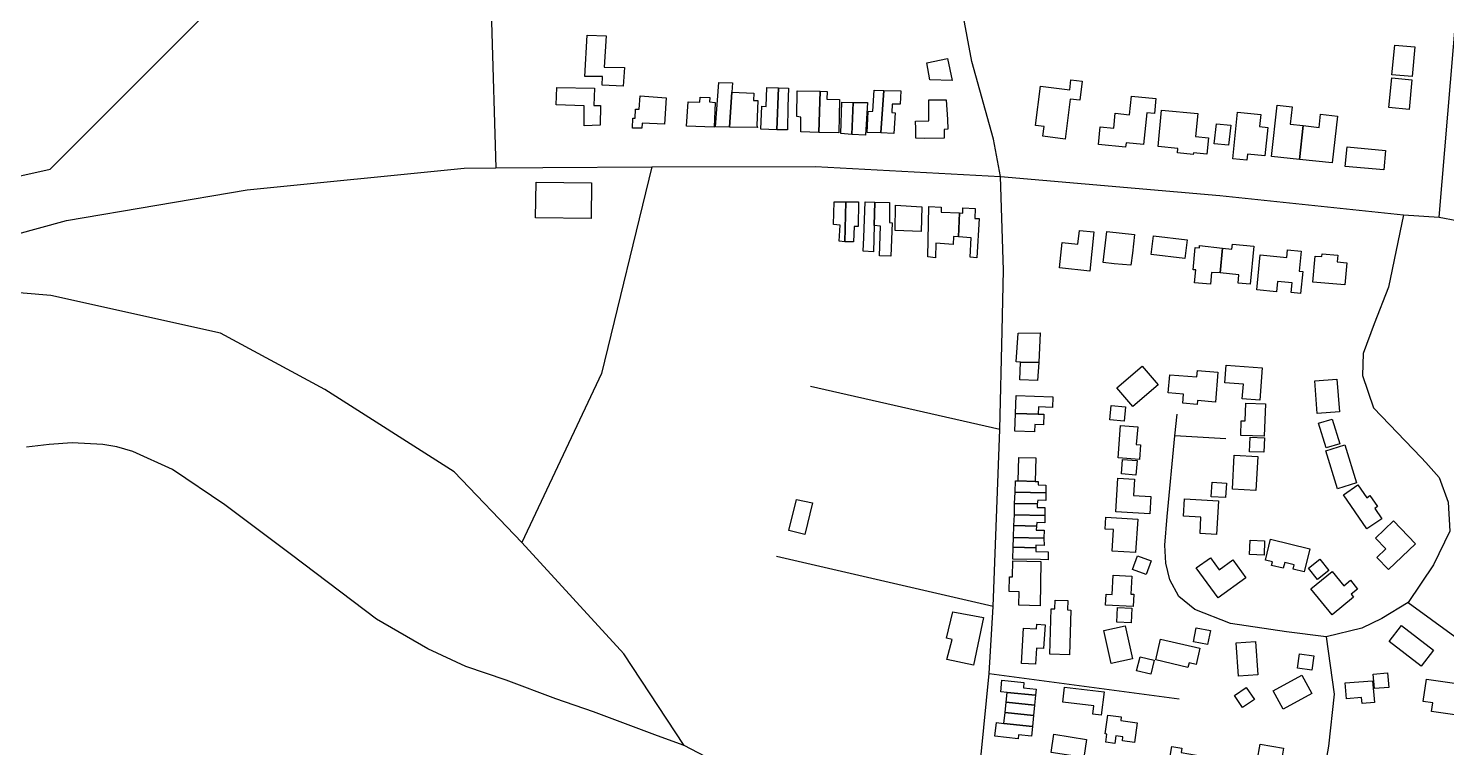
# Model space of a CAD drawing. Header units: metres. Extents: x 553506 to 563855, y 142925 to 150243.
# Drawn here: x 558816 to 559387, y 147222 to 147512 of the extents above; entities that cross this region are included whole.
import ezdxf

# ---------------------------------------------------------------- set-up
doc = ezdxf.new("R2010")
doc.units = ezdxf.units.M
for name, color, linetype in [('C-BUILDINGS', 8, 'Continuous'), ('C-ROADS', 33, 'Continuous'), ('E-132KV-UGC-ALT', 8, 'Continuous')]:
    doc.layers.add(name, color=color, linetype=linetype)

msp = doc.modelspace()

# ---------------------------------------------------------------- linework, layer by layer
at = {"layer": 'C-BUILDINGS'}
for points in [[(559048.2164, 147496.0601), (559056.3161, 147495.9548), (559055.8497, 147488.4388), (559047.4133, 147488.8008), (559047.5717, 147492.2671), (559040.3419, 147492.277), (559041.3472, 147509.0363), (559049.0057, 147508.7281), (559048.2164, 147496.0601)], [(559373.5439, 147492.2647), (559365.4447, 147493.0263), (559366.5767, 147504.9926), (559374.6832, 147504.2202), (559373.5439, 147492.2647)], [(559188.344, 147490.7067), (559179.3802, 147490.9409), (559178.13, 147497.8918), (559186.452, 147499.6411), (559188.344, 147490.7067)], [(559221.9341, 147472.6155), (559223.9247, 147488.4706), (559235.6746, 147486.9984), (559236.1799, 147490.9985), (559240.6651, 147490.4364), (559239.7005, 147482.7603), (559235.8331, 147483.2414), (559233.8081, 147467.1404), (559224.9009, 147468.2556), (559225.3943, 147472.1886), (559221.9341, 147472.6155)], [(559372.3601, 147479.039), (559364.2609, 147479.8006), (559365.3929, 147491.767), (559373.4991, 147491.0057), (559372.3601, 147479.039)], [(559044.0632, 147480.7059), (559046.6679, 147480.5862), (559046.5966, 147472.7263), (559040.1493, 147472.5266), (559040.0834, 147480.527), (559028.9135, 147480.8823), (559029.1244, 147487.845), (559044.2332, 147487.6339), (559044.0632, 147480.7059)], [(559063.4497, 147473.5375), (559063.3447, 147471.5086), (559059.6228, 147471.5826), (559059.736, 147475.604), (559060.6521, 147475.5989), (559060.7368, 147479.1854), (559062.2948, 147479.2225), (559062.6352, 147484.4863), (559073.0904, 147483.7305), (559072.4826, 147473.1049), (559063.4497, 147473.5375)], [(559099.6243, 147485.988), (559098.6004, 147471.8659), (559093.0799, 147471.9954), (559094.3635, 147489.9209), (559099.898, 147489.7918), (559099.6243, 147485.988)], [(559098.6004, 147471.8659), (559099.6243, 147485.988), (559108.3984, 147485.5586), (559108.2633, 147482.6941), (559110.0896, 147482.6505), (559109.6339, 147472.5304), (559109.8735, 147471.7921), (559098.6004, 147471.8659)], [(559117.7177, 147470.911), (559111.278, 147471.1456), (559111.6431, 147480.3502), (559113.4211, 147480.2828), (559113.6455, 147487.936), (559118.4053, 147487.7607), (559117.7177, 147470.911)], [(559122.466, 147487.586), (559122.0986, 147480.2622), (559121.9726, 147470.7868), (559117.7177, 147470.911), (559118.4053, 147487.7607), (559122.466, 147487.586)], [(559134.6384, 147469.7657), (559127.387, 147470.0196), (559127.4399, 147475.9869), (559125.7964, 147476.2254), (559125.8742, 147486.5786), (559135.1918, 147486.4331), (559134.6384, 147469.7657)], [(559138.012, 147486.3536), (559137.9076, 147483.1783), (559142.9019, 147483.1104), (559142.7243, 147469.66), (559134.6384, 147469.7657), (559135.1918, 147486.4331), (559138.012, 147486.3536)], [(559154.0967, 147469.7675), (559154.5599, 147478.2851), (559156.3352, 147478.3067), (559156.8906, 147486.7827), (559160.7791, 147486.7473), (559159.5833, 147469.6036), (559154.0967, 147469.7675)], [(559167.4122, 147481.1764), (559164.2036, 147481.1549), (559163.9979, 147477.8652), (559165.3442, 147477.74), (559164.8339, 147469.3879), (559159.5833, 147469.6036), (559160.7791, 147486.7473), (559167.7294, 147486.5064), (559167.4122, 147481.1764)], [(559259.7518, 147476.9377), (559260.505, 147484.4403), (559270.387, 147483.4557), (559269.7783, 147477.3821), (559266.6994, 147477.6873), (559265.417, 147464.9261), (559258.3823, 147465.6318), (559258.2063, 147463.8678), (559247.2161, 147464.9628), (559247.9259, 147472.0634), (559253.4173, 147471.5214), (559254.0218, 147477.5057), (559259.7518, 147476.9377)], [(559086.8769, 147484.0016), (559090.7957, 147483.8893), (559090.6699, 147482.0824), (559092.9344, 147481.8854), (559092.4184, 147471.9081), (559081.401, 147472.3015), (559082.0417, 147482.0934), (559086.745, 147481.9385), (559086.8769, 147484.0016)], [(559143.4457, 147469.393), (559143.9289, 147482.007), (559148.4209, 147481.9013), (559147.9215, 147468.9084), (559143.4457, 147469.393)], [(559153.4634, 147468.7685), (559147.9215, 147468.9084), (559148.4209, 147481.9013), (559154.2593, 147481.893), (559153.4634, 147468.7685)], [(559173.716, 147467.5039), (559173.6414, 147471.2635), (559173.5376, 147474.3878), (559178.9416, 147474.4106), (559178.8739, 147482.9117), (559185.8984, 147482.9847), (559186.4462, 147475.0104), (559186.6374, 147471.0986), (559185.1446, 147470.9856), (559185.0984, 147467.5116), (559177.3422, 147467.3603), (559173.716, 147467.5039)], [(559287.229, 147477.4113), (559286.3148, 147468.1117), (559291.5956, 147467.5965), (559290.9525, 147461.0545), (559285.5033, 147461.5867), (559285.4395, 147460.9392), (559279.0854, 147461.5657), (559279.2548, 147463.3184), (559271.2457, 147464.1051), (559272.6909, 147478.8303), (559287.229, 147477.4113)], [(559319.1806, 147480.8285), (559325.2772, 147480.1606), (559324.5106, 147473.0916), (559329.716, 147472.5296), (559328.2421, 147458.961), (559316.9404, 147460.1798), (559319.1806, 147480.8285)], [(559300.5416, 147472.671), (559299.6167, 147464.6176), (559293.912, 147465.2754), (559294.8442, 147473.3179), (559300.5416, 147472.671)], [(559312.0943, 147472.15), (559315.4963, 147471.7992), (559314.3277, 147460.3325), (559307.3069, 147461.0385), (559307.0664, 147458.6493), (559301.4059, 147459.2306), (559303.3203, 147477.9882), (559312.5995, 147477.0517), (559312.0943, 147472.15)], [(559336.1091, 147471.7707), (559336.692, 147477.0978), (559343.4759, 147476.3622), (559341.4174, 147457.5222), (559328.2421, 147458.961), (559329.716, 147472.5296), (559336.1091, 147471.7707)], [(559362.1515, 147454.7151), (559346.6693, 147456.138), (559347.3971, 147464.0072), (559362.8796, 147462.5731), (559362.1515, 147454.7151)], [(559020.7668, 147449.7559), (559043.1429, 147449.4581), (559042.9507, 147435.1168), (559020.5675, 147435.4144), (559020.7668, 147449.7559)], [(559145.0692, 147425.7919), (559142.8886, 147425.9915), (559143.2466, 147432.4913), (559140.6018, 147432.7766), (559140.8453, 147441.8439), (559145.5025, 147441.8212), (559145.0692, 147425.7919)], [(559150.5157, 147431.8929), (559148.8085, 147431.929), (559148.6365, 147425.7466), (559145.0692, 147425.7919), (559145.5025, 147441.8212), (559150.6614, 147441.8586), (559150.5157, 147431.8929)], [(559156.954, 147432.3817), (559156.6687, 147421.7327), (559152.4516, 147421.9916), (559152.7092, 147427.4421), (559153.2483, 147441.8609), (559157.1903, 147441.6825), (559156.954, 147432.3817)], [(559163.1482, 147433.5308), (559164.1432, 147433.4615), (559163.6467, 147419.9233), (559159.0734, 147420.1711), (559159.4238, 147432.1021), (559156.954, 147432.3817), (559157.1903, 147441.6825), (559163.123, 147441.5658), (559163.1482, 147433.5308)], [(559165.3161, 147430.3592), (559165.5198, 147440.4826), (559176.1023, 147439.909), (559175.8795, 147429.9519), (559165.3161, 147430.3592)], [(559183.9739, 147437.6932), (559191.2969, 147437.3859), (559190.9164, 147427.7801), (559188.8342, 147427.9605), (559188.7951, 147424.7093), (559181.8036, 147425.1493), (559181.6083, 147419.2667), (559178.5609, 147419.6842), (559178.8904, 147439.962), (559183.9049, 147439.6944), (559183.9739, 147437.6932)], [(559192.6319, 147439.4307), (559197.536, 147439.1152), (559197.5033, 147435.2076), (559199.2304, 147435.2055), (559198.3314, 147419.3175), (559195.549, 147419.5318), (559195.9699, 147427.3803), (559190.9164, 147427.7801), (559191.2969, 147437.3859), (559192.6984, 147437.2847), (559192.6319, 147439.4307)], [(559239.5564, 147430.3451), (559245.4275, 147429.7369), (559243.7837, 147413.9705), (559231.5296, 147415.2379), (559232.5959, 147425.4993), (559238.9793, 147424.829), (559239.5564, 147430.3451)], [(559260.9491, 147421.1806), (559260.3157, 147416.3529), (559253.636, 147416.8803), (559249.1801, 147417.3989), (559250.6573, 147429.9658), (559261.8288, 147428.6649), (559260.9491, 147421.1806)], [(559282.0531, 147419.0748), (559268.5441, 147420.6704), (559269.4318, 147428.1216), (559282.9334, 147426.5368), (559282.0531, 147419.0748)], [(559292.7866, 147413.4086), (559292.3533, 147408.6649), (559286.0013, 147409.2248), (559286.4696, 147414.4147), (559285.4037, 147414.5152), (559286.2103, 147423.4553), (559287.8999, 147423.3073), (559287.9897, 147424.245), (559297.2026, 147423.1951), (559296.2319, 147413.2372), (559292.7866, 147413.4086)], [(559301.1851, 147424.8657), (559309.825, 147424.0318), (559308.3294, 147408.6818), (559303.4693, 147409.1543), (559303.7989, 147412.5035), (559296.2319, 147413.2372), (559297.2026, 147423.1951), (559300.9895, 147422.834), (559301.1851, 147424.8657)], [(559323.3923, 147422.5828), (559328.8629, 147422.0401), (559328.0452, 147413.9122), (559329.518, 147413.7687), (559328.6368, 147404.9821), (559324.8496, 147405.3544), (559325.2395, 147409.2397), (559319.3691, 147409.8255), (559318.9417, 147405.5718), (559311.0024, 147406.3606), (559312.4295, 147420.5399), (559323.0761, 147419.4788), (559323.3923, 147422.5828)], [(559337.3361, 147420.9451), (559343.6316, 147420.4058), (559343.3947, 147417.6716), (559347.2717, 147417.3356), (559346.4925, 147408.4186), (559333.5576, 147409.5422), (559334.4701, 147420.0215), (559337.2392, 147419.7846), (559337.3361, 147420.9451)], [(559215.9241, 147377.3243), (559214.0828, 147377.4008), (559214.9343, 147388.9578), (559223.7244, 147389.1412), (559223.2414, 147377.2061), (559215.9241, 147377.3243)], [(559215.56, 147370.1231), (559215.9241, 147377.3243), (559223.2414, 147377.2061), (559222.6785, 147369.8763), (559215.56, 147370.1231)], [(559312.21, 147362.012), (559305.2006, 147362.5737), (559305.6702, 147368.3981), (559298.1491, 147368.9996), (559298.7248, 147376.1406), (559313.2482, 147374.9772), (559312.21, 147362.012)], [(559271.2541, 147368.2213), (559261.0574, 147359.5021), (559254.638, 147366.9716), (559264.8346, 147375.6908), (559271.2541, 147368.2213)], [(559287.1037, 147373.8993), (559295.2977, 147373.2407), (559294.3276, 147361.2349), (559287.1847, 147361.8147), (559287.058, 147360.2637), (559281.2752, 147360.73), (559281.5722, 147364.4566), (559275.3479, 147364.9536), (559275.9397, 147372.2509), (559286.8956, 147371.3663), (559287.1037, 147373.8993)], [(559344.31, 147357.2869), (559335.3749, 147356.5868), (559334.3452, 147369.7215), (559343.2803, 147370.4216), (559344.31, 147357.2869)], [(559228.7197, 147359.045), (559223.1183, 147359.2943), (559223.0071, 147356.3414), (559213.8727, 147356.6593), (559214.145, 147363.891), (559228.8821, 147363.2794), (559228.7197, 147359.045)], [(559257.5792, 147353.5177), (559251.8016, 147354.0397), (559252.3272, 147359.8658), (559258.1117, 147359.344), (559257.5792, 147353.5177)], [(559306.338, 147353.6272), (559306.5976, 147360.814), (559314.4866, 147360.5244), (559314.0116, 147347.4321), (559304.5408, 147347.7728), (559304.7629, 147353.6896), (559306.338, 147353.6272)], [(559225.2951, 147356.2899), (559225.14, 147352.0446), (559221.6048, 147352.1799), (559221.4877, 147349.1934), (559213.5704, 147349.4934), (559213.8727, 147356.6593), (559223.0071, 147356.3414), (559225.2951, 147356.2899)], [(559344.4778, 147344.4371), (559338.9442, 147342.7295), (559335.8522, 147352.695), (559341.3859, 147354.4026), (559344.4778, 147344.4371)], [(559262.5038, 147344.1988), (559264.2141, 147344.0626), (559263.7541, 147338.1495), (559255.1612, 147338.818), (559256.1783, 147351.7936), (559263.054, 147351.2611), (559262.5038, 147344.1988)], [(559313.9109, 147340.9847), (559308.1136, 147341.239), (559308.373, 147347.0791), (559314.1703, 147346.8249), (559313.9109, 147340.9847)], [(559351.1824, 147328.6847), (559343.5218, 147326.3436), (559338.832, 147341.613), (559346.4925, 147343.9542), (559351.1824, 147328.6847)], [(559222.0645, 147338.7047), (559221.7969, 147329.2916), (559214.9385, 147329.4909), (559215.2065, 147338.8928), (559222.0645, 147338.7047)], [(559262.3213, 147331.8167), (559256.5318, 147332.2716), (559257.0015, 147338.096), (559262.7844, 147337.6297), (559262.3213, 147331.8167)], [(559311.384, 147339.2703), (559310.605, 147325.612), (559301.1912, 147326.1437), (559301.9702, 147339.8019), (559311.384, 147339.2703)], [(559255.0314, 147330.6001), (559261.7287, 147330.1845), (559261.3187, 147323.5606), (559268.3171, 147323.1321), (559267.8826, 147316.1735), (559254.1939, 147317.0179), (559255.0314, 147330.6001)], [(559213.7585, 147324.9244), (559226.0245, 147324.6368), (559226.0334, 147321.6432), (559222.7867, 147321.7206), (559222.6024, 147320.2235), (559213.4919, 147320.4419), (559213.7585, 147324.9244)], [(559213.8684, 147329.5022), (559214.9385, 147329.4909), (559221.7969, 147329.2916), (559222.9788, 147329.2838), (559222.9457, 147327.8692), (559226.1013, 147327.8001), (559226.0245, 147324.6368), (559213.7585, 147324.9244), (559213.8684, 147329.5022)], [(559298.4299, 147322.7413), (559292.6365, 147323.0959), (559293.0011, 147328.9281), (559298.7948, 147328.5624), (559298.4299, 147322.7413)], [(559355.2909, 147322.6907), (559356.5985, 147323.5883), (559359.6741, 147319.1093), (559358.5922, 147318.3746), (559361.4262, 147314.2443), (559355.3873, 147310.1169), (559345.9482, 147323.8589), (559351.7542, 147327.8343), (559355.2909, 147322.6907)], [(559132.1465, 147320.6705), (559128.9955, 147307.9516), (559122.5935, 147309.445), (559125.6462, 147321.9494), (559132.1465, 147320.6705)], [(559213.4919, 147320.4419), (559222.6024, 147320.2235), (559222.5689, 147318.8201), (559225.7248, 147318.7398), (559225.6481, 147315.5766), (559213.3818, 147315.8753), (559213.4919, 147320.4419)], [(559294.8503, 147307.8498), (559288.1541, 147308.232), (559288.529, 147314.8548), (559281.5317, 147315.25), (559281.9313, 147322.2075), (559295.6245, 147321.4412), (559294.8503, 147307.8498)], [(559213.3818, 147315.8753), (559225.6481, 147315.5766), (559225.657, 147312.5829), (559222.4099, 147312.6714), (559222.3436, 147311.2002), (559213.1543, 147311.4831), (559213.3818, 147315.8753)], [(559262.2178, 147300.6498), (559252.753, 147301.2467), (559253.3042, 147309.8561), (559249.8923, 147310.0731), (559250.1988, 147314.8462), (559263.0685, 147314.032), (559262.2178, 147300.6498)], [(559364.0888, 147293.7811), (559359.4287, 147298.6227), (559363.0274, 147302.0733), (559358.8149, 147306.4614), (559366.0467, 147313.3859), (559374.9259, 147304.1676), (559364.0888, 147293.7811)], [(559213.1543, 147311.4831), (559222.3436, 147311.2002), (559222.2155, 147309.6937), (559225.3711, 147309.6246), (559225.3013, 147306.4616), (559213.0357, 147306.738), (559213.1543, 147311.4831)], [(559222.0467, 147302.5097), (559221.9884, 147301.0054), (559226.9828, 147300.9376), (559226.9427, 147297.7198), (559223.9199, 147297.7931), (559212.8026, 147298.0161), (559212.9013, 147302.7271), (559222.0467, 147302.5097)], [(559213.0357, 147306.738), (559225.3013, 147306.4616), (559225.3238, 147303.4794), (559222.0705, 147303.5455), (559222.0467, 147302.5097), (559212.9013, 147302.7271), (559213.0357, 147306.738)], [(559314.1682, 147305.4104), (559314.0048, 147299.6289), (559308.1474, 147299.7923), (559308.3177, 147305.574), (559314.1682, 147305.4104)], [(559330.1633, 147292.8734), (559325.6128, 147293.9565), (559326.047, 147295.7397), (559322.2641, 147296.6463), (559321.7002, 147294.3138), (559316.9733, 147295.4471), (559317.3141, 147296.86), (559314.4822, 147297.5402), (559316.521, 147305.9731), (559332.4134, 147302.1587), (559330.1633, 147292.8734)], [(559211.3278, 147284.915), (559211.4245, 147290.8169), (559212.6417, 147290.799), (559212.8264, 147297.2489), (559224.0617, 147297.0518), (559223.761, 147279.2346), (559215.1701, 147279.3801), (559215.2664, 147284.8479), (559211.3278, 147284.915)], [(559266.4438, 147291.7656), (559260.9982, 147293.7559), (559263.0167, 147299.2388), (559268.4623, 147297.2484), (559266.4438, 147291.7656)], [(559292.3151, 147298.5111), (559295.8215, 147293.667), (559301.4163, 147297.6915), (559306.6687, 147290.4307), (559295.4244, 147282.3467), (559286.6725, 147294.4518), (559292.3151, 147298.5111)], [(559340.061, 147293.4252), (559335.5233, 147289.812), (559331.8715, 147294.3844), (559336.4165, 147297.9868), (559340.061, 147293.4252)], [(559260.2624, 147283.8832), (559261.4391, 147283.8195), (559261.1873, 147278.8589), (559250.0946, 147279.4165), (559250.3133, 147283.8641), (559252.8203, 147283.7415), (559253.2153, 147291.5224), (559260.6314, 147291.1513), (559260.2624, 147283.8832)], [(559346.0408, 147287.2889), (559348.7142, 147289.4643), (559351.5999, 147285.9255), (559349.0288, 147283.8312), (559350.0028, 147282.6371), (559341.341, 147275.6015), (559332.8077, 147286.066), (559341.3674, 147293.0094), (559346.0408, 147287.2889)], [(559229.6745, 147277.9376), (559229.7808, 147281.5025), (559234.9037, 147281.3496), (559234.7851, 147277.5062), (559236.0729, 147277.4682), (559235.5265, 147259.4542), (559227.6461, 147259.6885), (559228.1978, 147277.9809), (559229.6745, 147277.9376)], [(559196.9968, 147255.2661), (559186.2222, 147257.5143), (559188.3691, 147265.6277), (559186.0097, 147266.1779), (559188.5973, 147276.7647), (559201.0023, 147274.478), (559196.9968, 147255.2661)], [(559260.4523, 147272.3473), (559254.6605, 147272.6464), (559254.9622, 147278.4767), (559260.761, 147278.1779), (559260.4523, 147272.3473)], [(559222.3922, 147271.7352), (559225.7549, 147271.5277), (559225.1505, 147261.9262), (559222.2429, 147262.1143), (559221.8424, 147255.6354), (559216.2099, 147255.9839), (559217.1107, 147270.2359), (559222.2738, 147269.9173), (559222.3922, 147271.7352)], [(559261.0279, 147257.8407), (559252.4096, 147255.9374), (559249.4599, 147269.213), (559258.0782, 147271.1162), (559261.0279, 147257.8407)], [(559292.3407, 147269.2737), (559291.2376, 147263.5855), (559285.4908, 147264.6872), (559286.587, 147270.3752), (559292.3407, 147269.2737)], [(559377.174, 147254.9207), (559364.3311, 147264.784), (559369.2851, 147271.2039), (559382.128, 147261.3405), (559377.174, 147254.9207)], [(559286.5493, 147255.5824), (559283.7254, 147256.2294), (559283.3065, 147254.4022), (559270.3493, 147257.3617), (559272.2712, 147265.7353), (559288.0527, 147262.1177), (559286.5493, 147255.5824)], [(559311.4444, 147251.4238), (559303.6796, 147250.8603), (559302.7102, 147264.3085), (559310.4753, 147264.861), (559311.4444, 147251.4238)], [(559269.6933, 147257.3191), (559268.3296, 147251.6896), (559262.6374, 147253.0602), (559264.0012, 147258.6897), (559269.6933, 147257.3191)], [(559333.9971, 147258.9904), (559333.1681, 147253.2551), (559327.3738, 147254.0882), (559328.2028, 147259.8235), (559333.9971, 147258.9904)], [(559333.1808, 147243.8285), (559321.6637, 147237.5501), (559317.5868, 147245.0032), (559329.1043, 147251.2704), (559333.1808, 147243.8285)], [(559364.1985, 147246.2931), (559358.4166, 147245.8244), (559357.9354, 147251.6415), (559363.724, 147252.1216), (559364.1985, 147246.2931)], [(559208.3514, 147249.196), (559217.2311, 147248.3026), (559217.0112, 147246.1477), (559222.1948, 147245.6183), (559221.942, 147243.173), (559210.5089, 147244.3323), (559207.8856, 147244.5961), (559208.3514, 147249.196)], [(559248.3363, 147235.0873), (559244.9674, 147235.4948), (559245.3799, 147238.88), (559232.8865, 147240.407), (559233.6235, 147246.4066), (559249.4927, 147244.4722), (559248.3363, 147235.0873)], [(559310.0891, 147241.4651), (559305.2812, 147238.2218), (559301.9986, 147243.0617), (559306.8065, 147246.3049), (559310.0891, 147241.4651)], [(559358.4081, 147240.2369), (559353.4211, 147239.8374), (559353.2289, 147242.2021), (559347.1332, 147241.7014), (559346.6126, 147248.1183), (559357.6882, 147249.0183), (559358.4081, 147240.2369)], [(559395.4884, 147234.5758), (559381.3857, 147236.5868), (559381.8914, 147240.1196), (559378.0637, 147240.6686), (559379.3573, 147249.6795), (559397.2947, 147247.1196), (559395.4884, 147234.5758)], [(559221.5355, 147239.1425), (559221.1339, 147234.9564), (559209.6428, 147236.1807), (559210.095, 147240.3128), (559221.5355, 147239.1425)], [(559221.942, 147243.173), (559221.5355, 147239.1425), (559210.095, 147240.3128), (559210.5089, 147244.3323), (559221.942, 147243.173)], [(559221.1339, 147234.9564), (559220.6902, 147230.5463), (559209.1687, 147231.8476), (559209.6428, 147236.1807), (559221.1339, 147234.9564)], [(559256.2045, 147232.9939), (559262.8618, 147232.065), (559261.7381, 147224.1057), (559256.8996, 147224.7793), (559257.1231, 147226.3667), (559254.2718, 147226.768), (559253.8476, 147223.7609), (559250.2029, 147224.2712), (559250.6558, 147227.4795), (559249.9042, 147227.5898), (559250.9695, 147235.18), (559256.4052, 147234.4136), (559256.2045, 147232.9939)], [(559220.6902, 147230.5463), (559220.2855, 147226.6828), (559215.0653, 147227.2667), (559214.8728, 147225.5802), (559205.5757, 147226.6276), (559206.2088, 147232.1454), (559209.1687, 147231.8476), (559220.6902, 147230.5463)], [(559241.3275, 147218.0305), (559228.1731, 147220.1269), (559229.3452, 147227.4311), (559242.4995, 147225.3346), (559241.3275, 147218.0305)], [(559280.8464, 147221.8934), (559280.5446, 147220.1255), (559286.8073, 147219.0732), (559285.3565, 147210.614), (559283.2198, 147210.9707), (559282.7937, 147208.4755), (559274.6546, 147209.837), (559276.798, 147222.5693), (559280.8464, 147221.8934)], [(559321.8094, 147221.8058), (559320.8309, 147216.1549), (559334.1878, 147213.8423), (559333.0963, 147207.5535), (559325.504, 147208.8651), (559324.6733, 147204.0868), (559309.4888, 147206.71), (559311.2392, 147216.7812), (559312.3895, 147223.428), (559321.8094, 147221.8058)]]:
    msp.add_lwpolyline(points, close=True, dxfattribs=at)
at = {"layer": 'C-ROADS'}
for points in [[(559207.7976, 147452.0545), (559204.932, 147467.1358), (559196.322, 147498.3665), (559190.1772, 147530.82), (559187.288, 147556.1401), (559186.693, 147561.3527), (559186.467, 147593.0102), (559188.4685, 147610.5462), (559192.4564, 147626.2516), (559202.7877, 147672.7943), (559207.9209, 147691.6962), (559213.5466, 147714.3307), (559215.9191, 147732.7463), (559216.9179, 147765.9332), (559217.1932, 147781.6349), (559218.5602, 147824.5942), (559219.7341, 147842.8836), (559226.4867, 147916.8842), (559231.5481, 147949.3624), (559236.9883, 147970.2995), (559244.0521, 147988.2485), (559258.8616, 148031.914), (559269.8599, 148064.3315), (559278.1264, 148083.62)], [(559026.6984, 147605.7244), (559011.7666, 147570.8708), (559001.4771, 147525.3984), (559002.7409, 147514.3855), (559004.5634, 147455.5093)], [(559384.4787, 147435.719), (559392.4972, 147531.5181), (559391.2564, 147535.2304), (559389.1608, 147541.4761), (559381.6611, 147546.1294), (559251.7747, 147558.3282)], [(558643.7202, 147354.1672), (558670.3975, 147369.4599), (558710.5053, 147392.2463), (558751.955, 147410.2887), (558769.7385, 147417.4272), (558831.6262, 147434.2989), (558904.4534, 147446.724), (558991.8062, 147455.4149), (559004.5634, 147455.5093), (559023.5069, 147455.6505), (559067.399, 147455.9633), (559133.231, 147456.0657), (559207.7976, 147452.0545)], [(559067.399, 147455.9633), (559047.1756, 147372.7311), (559015.0699, 147304.702)], [(559208.4671, 147389.848), (559209.0211, 147414.3844), (559207.7976, 147452.0545)], [(559207.7976, 147452.0545), (559296.1881, 147444.4107), (559370.0454, 147436.6847), (559384.4787, 147435.719), (559405.8037, 147431.6728), (559464.3357, 147414.2459), (559504.7561, 147397.5817), (559520.6849, 147391.0199), (559538.4131, 147384.8258), (559572.1425, 147376.9472), (559629.6225, 147373.6134), (559698.457, 147369.854), (559699.6336, 147369.5678), (559737.1335, 147360.0713), (559752.8745, 147351.4676), (559782.5517, 147334.7386), (559815.2536, 147310.246), (559820.6007, 147305.1367)], [(559370.0454, 147436.6847), (559364.0972, 147407.5513), (559358.2365, 147392.7225), (559353.9213, 147380.8132), (559353.5487, 147371.8643), (559358.0005, 147358.858), (559377.2867, 147338.955), (559379.1702, 147336.8431), (559384.5315, 147330.8101), (559388.1534, 147320.8944), (559388.7817, 147309.2053), (559382.1402, 147295.6544), (559371.9809, 147280.5476)], [(559080.4596, 147222.9631), (559056.0675, 147259.8824), (559015.0699, 147304.702), (558987.7864, 147333.1847), (558935.7485, 147366.2884), (558893.6416, 147388.9372), (558825.3559, 147404.1769), (558751.955, 147410.2887)], [(559204.8977, 147278.9616), (559207.5788, 147350.1536), (559208.4671, 147389.848)], [(559207.5788, 147350.1536), (559131.3397, 147367.48)], [(559371.9809, 147280.5476), (559361.4484, 147274.0882), (559353.2964, 147270.2293), (559338.9245, 147266.7227), (559322.9767, 147268.7101), (559300.4682, 147272.119), (559286.1209, 147277.7399), (559279.6173, 147282.9585), (559276.0173, 147289.6917), (559274.456, 147296.299), (559273.9284, 147303.6172), (559274.8653, 147315.1212), (559278.0089, 147347.6846), (559278.9725, 147356.2956)], [(559298.5787, 147346.3525), (559278.0089, 147347.6846)], [(559091.9531, 147216.9193), (559080.4596, 147222.9631), (559069.6996, 147226.7702), (559043.9179, 147236.5342), (559028.7583, 147241.7522), (559008.6963, 147249.256), (558992.4108, 147254.7064), (558977.2193, 147261.8602), (558956.5289, 147273.8635), (558922.2441, 147299.7147), (558895.3713, 147319.9077), (558874.2723, 147334.0578), (558858.3496, 147341.3563), (558851.9318, 147343.1389), (558846.2739, 147344.0881), (558833.9545, 147344.7534), (558824.7012, 147344.1667), (558815.5487, 147343.0379)], [(559204.8977, 147278.9616), (559117.5313, 147299.0598)], [(559161.9202, 147092.9071), (559168.7213, 147102.6896), (559169.9665, 147105.1545), (559172.9669, 147115.9655), (559174.9863, 147123.2291), (559182.2858, 147158.4476), (559186.1321, 147171.7446), (559194.344, 147194.4369), (559199.9711, 147219.3085), (559203.2626, 147251.8542), (559204.8977, 147278.9616)], [(559371.9809, 147280.5476), (559390.749, 147266.7612), (559408.4032, 147255.2998), (559414.5956, 147252.4535), (559428.5938, 147245.698), (559439.8173, 147237.5542), (559443.5704, 147226.7968), (559444.6921, 147210.4817), (559446.5814, 147205.2537)], [(559338.9245, 147266.7227), (559342.1388, 147243.5721), (559339.8935, 147222.6339)], [(559203.2626, 147251.8542), (559279.7923, 147241.6831)], [(559339.8935, 147222.6339), (559335.6782, 147198.93), (559332.5199, 147199.3106), (559324.4836, 147200.2856)]]:
    msp.add_lwpolyline(points, dxfattribs=at)
at = {"layer": 'E-132KV-UGC-ALT'}
msp.add_lwpolyline([(558735, 147435), (558825, 147455), (558965, 147595), (558965, 147645), (559005, 147695), (559005, 147935)], dxfattribs=at)

doc.saveas('drawing.dxf')
